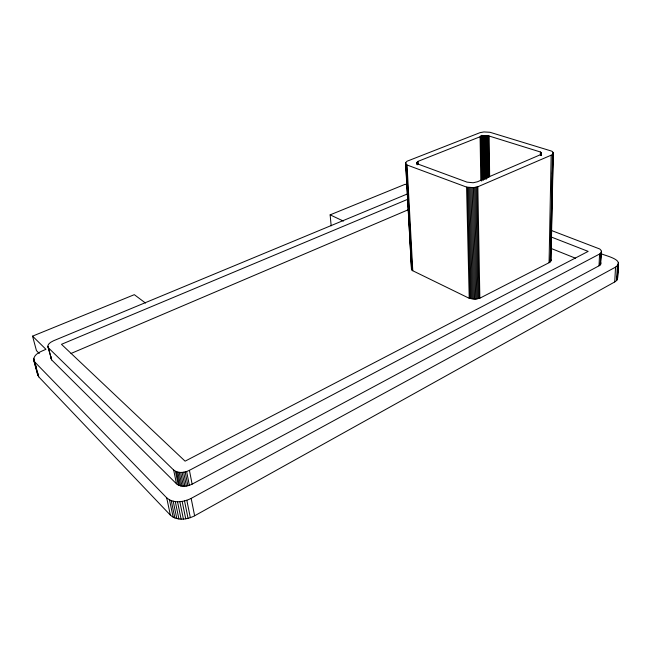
<?xml version="1.0" encoding="UTF-8"?>
<svg xmlns="http://www.w3.org/2000/svg" width="651" height="651" viewBox="0 0 651 651"><rect width="100%" height="100%" fill="white"/><g stroke="black" fill="none" stroke-linecap="round" stroke-linejoin="round"><path stroke-width="0.98" d="M540.346 155.011L540.387 151.984L489.161 136.035L484.263 135.758L481.122 136.344L418.032 161.358L416.974 163.027L417.714 163.962L466.995 182.125L473.131 182.76L477.354 181.808L540.835 154.547L541.551 153.229L540.387 151.984M540.802 155.296L540.851 152.269M541.152 155.605L541.201 152.578M541.404 154.922L541.437 152.895M405.581 163.067L411.522 269.416L412.775 270.751L469.225 298.304L475.686 299.094L479.852 298.191L549.062 262.703L551.161 155.198C553.985 154.71 553.724 151.349 551.088 150.942L489.975 132.275L483.905 131.941L480.023 132.658L408.413 160.691C406.24 160.927 404.247 164.019 407.054 165.004L466.572 187.097L473.415 187.626L477.842 186.764L551.161 155.198M549.062 262.703L550.274 261.881L552.439 154.482M551.063 238.771L551.251 229.697M551.722 206.489L551.885 198.417M552.382 174.199L552.528 167.136M550.274 261.881L552.878 154.084M550.689 261.417L553.138 152.407M550.966 260.937L553.301 152.822M407.493 193.9L53.48 340.79L50.469 342.426L48.459 344.355L47.775 346.299L51.657 359.913L176.502 483.831C180.872 487.509 187.382 486.549 192.126 484.157L599.026 265.811L599.571 254.028C603.086 252.783 601.003 248.731 598.139 248.373L550.648 230.194M599.026 265.811L600.23 264.941L600.783 253.166M600.23 264.941L601.182 252.686M600.629 264.452L601.475 251.14M145.499 303.057L134.318 294.667L32.55 336.144L45.952 349.318C41.314 351.402 33.413 353.892 33.722 360.247L37.782 375.171L38.751 376.856L170.383 515.153C177.023 521.117 187.301 519.653 194.616 515.787L614.723 281.948L615.545 267.13C626.295 259.603 603.249 255.347 600.808 253.516M614.723 281.948L616.546 280.581L617.376 265.779M617.482 270.613L617.596 268.651M616.546 280.581L617.132 279.808L617.97 265.022M618.002 268.489L617.132 279.808M618.108 266.519L618.336 262.589M617.49 279.002L618.328 264.225M617.612 278.172L618.45 263.411M37.782 375.171L37.791 373.226M600.873 263.94L600.702 262.345M51.201 356.943L50.998 358.839M411.741 267.423L411.367 268.928M33.722 360.247L34.682 361.899L166.689 497.812C173.451 503.711 183.753 502.19 191.158 498.381L615.545 267.13M47.775 346.299L48.524 347.943L173.662 470.046C178.097 473.684 184.624 472.699 189.417 470.331L599.571 254.028M71.04 353.469L408.234 209.76M407.746 199.304L61.471 344.314L185.087 461.168L588.162 251.384L551.275 237.021M331.18 225.824L330.13 214.863L405.199 184.266L407.03 184.99M551.015 248.405L575.468 258.203M330.13 214.863L343.402 221.088M39.272 353.469L36.456 350.637L32.55 336.144M33.738 358.335L34.243 360.198M35.26 363.917L36.017 366.716M34.682 361.899L38.751 376.856M33.608 359.319L37.668 374.227M48.084 346.584L51.657 359.913M166.689 497.812L170.383 515.153M169.48 499.854L173.166 517.228M173.174 501.189L176.828 518.595M171.229 500.619L174.899 518.009M175.282 501.563L178.911 518.969M177.503 501.718L181.116 519.14M175.477 471.3L178.301 485.109M173.662 470.046L176.502 483.831M179.814 501.669L183.403 519.091M177.861 472.113L180.669 485.939M176.608 471.763L179.424 485.581M182.166 501.408L185.73 518.831M186.829 500.261L190.336 517.683M180.644 472.431L183.436 486.256M179.212 472.341L182.011 486.167M184.518 500.936L188.058 518.359M183.639 472.227L186.406 486.061M182.134 472.39L184.908 486.224M186.634 471.511L189.368 485.337M191.158 498.381L194.616 515.787M185.153 471.926L187.903 485.76M189.417 470.331L192.126 484.157M407.054 165.004L412.775 270.751M406.484 164.662L412.229 270.336M406.045 164.296L411.806 269.888M405.719 162.644L411.522 269.416M417.6 161.676L417.747 164.719M417.267 162.001L417.372 164.036M417.055 162.343L417.153 164.377M416.957 162.685L417.055 164.719M418.032 161.358L418.178 164.394M466.572 187.097L469.225 298.304M469.802 187.643L472.284 299.021M468.655 187.521L471.202 298.85M467.573 187.333L470.177 298.606M473.415 187.626L475.686 299.094M472.203 187.691L474.546 299.143M470.99 187.7L473.399 299.118M476.833 187.065L478.908 298.516M475.751 187.309L477.883 298.776M474.603 187.496L476.801 298.972M477.842 186.764L479.852 298.191M482.603 135.978L483.278 180.376M481.903 135.253L482.057 145.401M482.139 150.471L482.594 179.879M481.838 136.14L482.513 179.538M480.951 135.457L481.683 181.1M480.088 136.718L480.804 180.335M551.096 259.936L551.104 260.441M485.117 135.709L485.727 179.098M484.263 135.758L484.881 179.147M483.416 135.856L484.059 179.237M489.161 136.035L489.642 176.47M488.437 135.896L488.942 177.316M487.656 135.79L488.177 177.194M486.834 135.725L487.387 178.122M485.98 135.693L486.566 179.098"/></g></svg>
